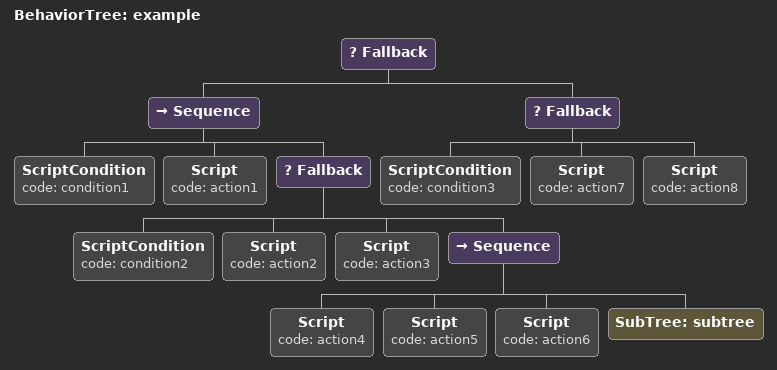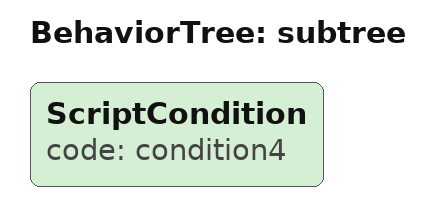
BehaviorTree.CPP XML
<?xml version="1.0" encoding="UTF-8"?>
<root BTCPP_format="4">
  <BehaviorTree ID="example">
    <Fallback>
      <Sequence>
        <ScriptCondition code="condition1"/>
        <Script code="action1"/>
        <Fallback>
          <ScriptCondition code="condition2"/>
          <Script code="action2"/>
          <Script code="action3"/>
          <Sequence>
            <Script code="action4"/>
            <Script code="action5"/>
            <Script code="action6"/>
            <SubTree ID="subtree"/>
          </Sequence>
        </Fallback>
      </Sequence>
      <Fallback>
        <ScriptCondition code="condition3"/>
        <Script code="action7"/>
        <Script code="action8"/>
      </Fallback>
    </Fallback>
  </BehaviorTree>

  <BehaviorTree ID="subtree">
    <ScriptCondition code="condition4"/>
  </BehaviorTree>

</root>
